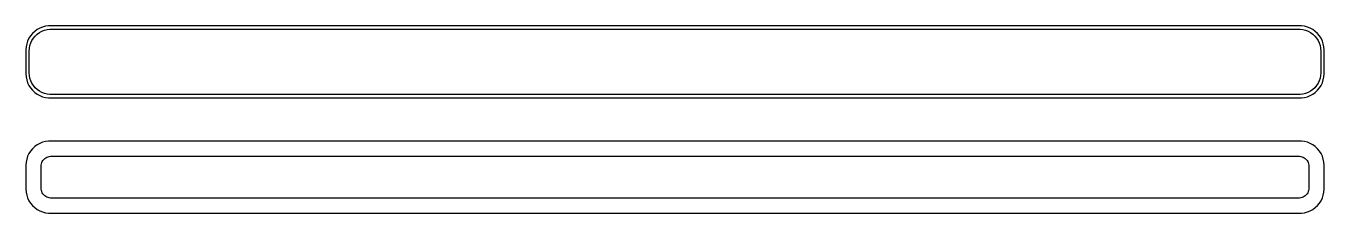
# Model space of a CAD drawing. Header units: metres. Extents: x -135 to 135, y 41 to 79.
import ezdxf

# ---------------------------------------------------------------- set-up
doc = ezdxf.new("R2010")
doc.units = ezdxf.units.M

msp = doc.modelspace()

# ---------------------------------------------------------------- linework, layer by layer
for p, q in [((-133.187, 78.3526), (-133.645, 77.9227)), ((-132.679, 78.7216), (-133.187, 78.3526)), ((-132.129, 79.0241), (-132.679, 78.7216)), ((-132.203, 78.1157), (-131.699, 78.3927)), ((-131.545, 79.2553), (-132.129, 79.0241)), ((-131.699, 78.3927), (-131.165, 78.6044)), ((-130.937, 79.4114), (-131.545, 79.2553)), ((-131.165, 78.6044), (-130.608, 78.7473)), ((-130.314, 79.4901), (-130.937, 79.4114)), ((-130.608, 78.7473), (-130.037, 78.8194)), ((130.314, 79.4901), (-130.314, 79.4901)), ((-130.037, 78.8194), (130.037, 78.8194)), ((130.037, 78.8194), (130.608, 78.7473)), ((130.937, 79.4114), (130.314, 79.4901)), ((130.608, 78.7473), (131.165, 78.6044)), ((131.545, 79.2553), (130.937, 79.4114)), ((131.165, 78.6044), (131.699, 78.3927)), ((132.129, 79.0241), (131.545, 79.2553)), ((131.699, 78.3927), (132.203, 78.1157)), ((132.679, 78.7216), (132.129, 79.0241)), ((133.187, 78.3526), (132.679, 78.7216)), ((133.645, 77.9227), (133.187, 78.3526)), ((-134.843, 75.7434), (-134.961, 75.1267)), ((-134.649, 76.3406), (-134.843, 75.7434)), ((-134.382, 76.9088), (-134.649, 76.3406)), ((-134.045, 77.4389), (-134.382, 76.9088)), ((-134.185, 75.3886), (-134.007, 75.9354)), ((-133.645, 77.9227), (-134.045, 77.4389)), ((-134.007, 75.9354), (-133.762, 76.4557)), ((-133.762, 76.4557), (-133.454, 76.9411)), ((-133.454, 76.9411), (-133.088, 77.3842)), ((-133.088, 77.3842), (-132.668, 77.7777)), ((-132.668, 77.7777), (-132.203, 78.1157)), ((132.203, 78.1157), (132.668, 77.7777)), ((132.668, 77.7777), (133.088, 77.3842)), ((133.088, 77.3842), (133.454, 76.9411)), ((133.454, 76.9411), (133.762, 76.4557)), ((134.045, 77.4389), (133.645, 77.9227)), ((133.762, 76.4557), (134.007, 75.9354)), ((134.007, 75.9354), (134.185, 75.3886)), ((134.382, 76.9088), (134.045, 77.4389)), ((134.649, 76.3406), (134.382, 76.9088)), ((134.843, 75.7434), (134.649, 76.3406)), ((134.961, 75.1267), (134.843, 75.7434)), ((-134.961, 75.1267), (-135, 74.5)), ((-135, 74.5), (-135, 69.5)), ((-134.328, 74.25), (-134.292, 74.8238)), ((-134.328, 69.75), (-134.328, 74.25)), ((-134.292, 74.8238), (-134.185, 75.3886)), ((134.185, 75.3886), (134.292, 74.8238)), ((134.292, 74.8238), (134.328, 74.25)), ((134.328, 74.25), (134.328, 69.75)), ((135, 74.5), (134.961, 75.1267)), ((135, 69.5), (135, 74.5)), ((-135, 69.5), (-134.961, 68.8733)), ((-134.961, 68.8733), (-134.843, 68.2566)), ((-134.843, 68.2566), (-134.649, 67.6594)), ((-134.649, 67.6594), (-134.382, 67.0912)), ((-134.292, 69.1762), (-134.328, 69.75)), ((-134.185, 68.6114), (-134.292, 69.1762)), ((-134.007, 68.0646), (-134.185, 68.6114)), ((-133.762, 67.5443), (-134.007, 68.0646)), ((-133.454, 67.0589), (-133.762, 67.5443)), ((133.762, 67.5443), (133.454, 67.0589)), ((134.007, 68.0646), (133.762, 67.5443)), ((134.185, 68.6114), (134.007, 68.0646)), ((134.292, 69.1762), (134.185, 68.6114)), ((134.328, 69.75), (134.292, 69.1762)), ((134.382, 67.0912), (134.649, 67.6594)), ((134.649, 67.6594), (134.843, 68.2566)), ((134.843, 68.2566), (134.961, 68.8733)), ((134.961, 68.8733), (135, 69.5)), ((-134.382, 67.0912), (-134.045, 66.5611)), ((-134.045, 66.5611), (-133.645, 66.0773)), ((-133.645, 66.0773), (-133.187, 65.6474)), ((-133.088, 66.6158), (-133.454, 67.0589)), ((-133.187, 65.6474), (-132.679, 65.2784)), ((-132.668, 66.2223), (-133.088, 66.6158)), ((-132.679, 65.2784), (-132.129, 64.9759)), ((-132.203, 65.8843), (-132.668, 66.2223)), ((-131.699, 65.6073), (-132.203, 65.8843)), ((-132.129, 64.9759), (-131.545, 64.7447)), ((-131.165, 65.3956), (-131.699, 65.6073)), ((-130.608, 65.2527), (-131.165, 65.3956)), ((-130.037, 65.1806), (-130.608, 65.2527)), ((130.037, 65.1806), (-130.037, 65.1806)), ((130.608, 65.2527), (130.037, 65.1806)), ((131.165, 65.3956), (130.608, 65.2527)), ((131.699, 65.6073), (131.165, 65.3956)), ((131.545, 64.7447), (132.129, 64.9759)), ((132.203, 65.8843), (131.699, 65.6073)), ((132.129, 64.9759), (132.679, 65.2784)), ((132.668, 66.2223), (132.203, 65.8843)), ((133.088, 66.6158), (132.668, 66.2223)), ((132.679, 65.2784), (133.187, 65.6474)), ((133.454, 67.0589), (133.088, 66.6158)), ((133.187, 65.6474), (133.645, 66.0773)), ((133.645, 66.0773), (134.045, 66.5611)), ((134.045, 66.5611), (134.382, 67.0912)), ((-131.545, 64.7447), (-130.937, 64.5886)), ((-130.937, 64.5886), (-130.314, 64.5099)), ((-130.314, 64.5099), (130.314, 64.5099)), ((130.314, 64.5099), (130.937, 64.5886)), ((130.937, 64.5886), (131.545, 64.7447)), ((-133.187, 54.3526), (-133.645, 53.9227)), ((-132.679, 54.7216), (-133.187, 54.3526)), ((-132.129, 55.0241), (-132.679, 54.7216)), ((-131.545, 55.2553), (-132.129, 55.0241)), ((-130.937, 55.4114), (-131.545, 55.2553)), ((-130.314, 55.4901), (-130.937, 55.4114)), ((130.314, 55.4901), (-130.314, 55.4901)), ((130.937, 55.4114), (130.314, 55.4901)), ((131.545, 55.2553), (130.937, 55.4114)), ((132.129, 55.0241), (131.545, 55.2553)), ((132.679, 54.7216), (132.129, 55.0241)), ((133.187, 54.3526), (132.679, 54.7216)), ((133.645, 53.9227), (133.187, 54.3526)), ((-134.843, 51.7434), (-134.961, 51.1267)), ((-134.649, 52.3406), (-134.843, 51.7434)), ((-134.382, 52.9088), (-134.649, 52.3406)), ((-134.045, 53.4389), (-134.382, 52.9088)), ((-133.645, 53.9227), (-134.045, 53.4389)), ((-131.599, 51.2663), (-131.457, 51.49)), ((-131.457, 51.49), (-131.288, 51.6941)), ((-131.288, 51.6941), (-131.095, 51.8755)), ((-131.095, 51.8755), (-130.88, 52.0312)), ((-130.88, 52.0312), (-130.648, 52.1588)), ((-130.648, 52.1588), (-130.402, 52.2564)), ((-130.402, 52.2564), (-130.145, 52.3223)), ((-130.145, 52.3223), (-129.882, 52.3555)), ((-129.882, 52.3555), (129.882, 52.3555)), ((129.882, 52.3555), (130.145, 52.3223)), ((130.145, 52.3223), (130.402, 52.2564)), ((130.402, 52.2564), (130.648, 52.1588)), ((130.648, 52.1588), (130.88, 52.0312)), ((130.88, 52.0312), (131.095, 51.8755)), ((131.095, 51.8755), (131.288, 51.6941)), ((131.288, 51.6941), (131.457, 51.49)), ((131.457, 51.49), (131.599, 51.2663)), ((134.045, 53.4389), (133.645, 53.9227)), ((134.382, 52.9088), (134.045, 53.4389)), ((134.649, 52.3406), (134.382, 52.9088)), ((134.843, 51.7434), (134.649, 52.3406)), ((134.961, 51.1267), (134.843, 51.7434)), ((-134.961, 51.1267), (-135, 50.5)), ((-135, 50.5), (-135, 45.5)), ((-131.86, 50.25), (-131.843, 50.5144)), ((-131.86, 45.75), (-131.86, 50.25)), ((-131.843, 50.5144), (-131.793, 50.7746)), ((-131.793, 50.7746), (-131.711, 51.0266)), ((-131.711, 51.0266), (-131.599, 51.2663)), ((131.599, 51.2663), (131.711, 51.0266)), ((131.711, 51.0266), (131.793, 50.7746)), ((131.793, 50.7746), (131.843, 50.5144)), ((131.843, 50.5144), (131.86, 50.25)), ((131.86, 50.25), (131.86, 45.75)), ((135, 50.5), (134.961, 51.1267)), ((135, 45.5), (135, 50.5)), ((-135, 45.5), (-134.961, 44.8733)), ((-134.961, 44.8733), (-134.843, 44.2566)), ((-134.843, 44.2566), (-134.649, 43.6594)), ((-134.649, 43.6594), (-134.382, 43.0912)), ((-131.843, 45.4856), (-131.86, 45.75)), ((-131.793, 45.2254), (-131.843, 45.4856)), ((-131.711, 44.9734), (-131.793, 45.2254)), ((-131.599, 44.7337), (-131.711, 44.9734)), ((-131.457, 44.51), (-131.599, 44.7337)), ((-131.288, 44.3059), (-131.457, 44.51)), ((-131.095, 44.1245), (-131.288, 44.3059)), ((-130.88, 43.9688), (-131.095, 44.1245)), ((-130.648, 43.8412), (-130.88, 43.9688)), ((-130.402, 43.7436), (-130.648, 43.8412)), ((-130.145, 43.6777), (-130.402, 43.7436)), ((-129.882, 43.6445), (-130.145, 43.6777)), ((129.882, 43.6445), (-129.882, 43.6445)), ((130.145, 43.6777), (129.882, 43.6445)), ((130.402, 43.7436), (130.145, 43.6777)), ((130.648, 43.8412), (130.402, 43.7436)), ((130.88, 43.9688), (130.648, 43.8412)), ((131.095, 44.1245), (130.88, 43.9688)), ((131.288, 44.3059), (131.095, 44.1245)), ((131.457, 44.51), (131.288, 44.3059)), ((131.599, 44.7337), (131.457, 44.51)), ((131.711, 44.9734), (131.599, 44.7337)), ((131.793, 45.2254), (131.711, 44.9734)), ((131.843, 45.4856), (131.793, 45.2254)), ((131.86, 45.75), (131.843, 45.4856)), ((134.382, 43.0912), (134.649, 43.6594)), ((134.649, 43.6594), (134.843, 44.2566)), ((134.843, 44.2566), (134.961, 44.8733)), ((134.961, 44.8733), (135, 45.5)), ((-134.382, 43.0912), (-134.045, 42.5611)), ((-134.045, 42.5611), (-133.645, 42.0773)), ((-133.645, 42.0773), (-133.187, 41.6474)), ((-133.187, 41.6474), (-132.679, 41.2784)), ((-132.679, 41.2784), (-132.129, 40.9759)), ((-132.129, 40.9759), (-131.545, 40.7447)), ((-131.545, 40.7447), (-130.937, 40.5886)), ((-130.937, 40.5886), (-130.314, 40.5099)), ((-130.314, 40.5099), (130.314, 40.5099)), ((130.314, 40.5099), (130.937, 40.5886)), ((130.937, 40.5886), (131.545, 40.7447)), ((131.545, 40.7447), (132.129, 40.9759)), ((132.129, 40.9759), (132.679, 41.2784)), ((132.679, 41.2784), (133.187, 41.6474)), ((133.187, 41.6474), (133.645, 42.0773)), ((133.645, 42.0773), (134.045, 42.5611)), ((134.045, 42.5611), (134.382, 43.0912))]:
    msp.add_line(p, q)

doc.saveas('drawing.dxf')
